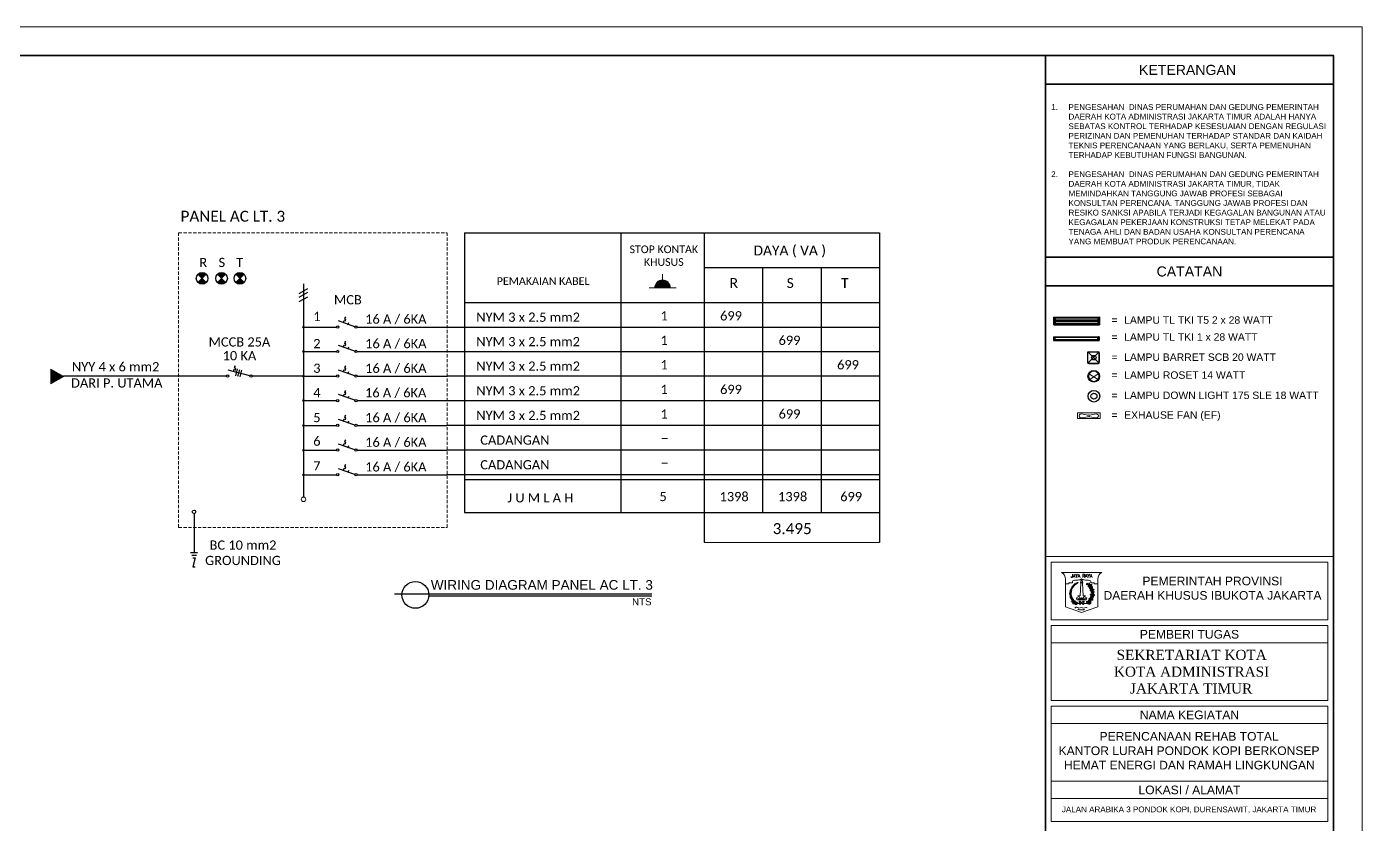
# Model space of a CAD drawing. Header units: millimetres. Extents: x -17012 to 53751, y -5570 to 5430.
# Drawn here: x 44477 to 53751, y -110 to 5430 of the extents above; entities that cross this region are included whole.
import ezdxf
from ezdxf.enums import TextEntityAlignment as Align

# ---------------------------------------------------------------- set-up
doc = ezdxf.new("R2010")
doc.units = ezdxf.units.MM
doc.linetypes.add('DASHED2', pattern=[0.375, 0.25, -0.125])
for name, color, linetype in [('A6', 8, 'Continuous'), ('D1', 1, 'Continuous'), ('D2', 1, 'Continuous'), ('HCH', 8, 'Continuous'), ('HT', 8, 'Continuous'), ('potongan', 210, 'Continuous')]:
    doc.layers.add(name, color=color, linetype=linetype)
for name, color, linetype, lineweight in [('ars', 11, 'Continuous', 5), ('dinding', 5, 'Continuous', 15), ('GRS KOP', 1, 'Continuous', 35), ('HACH', 252, 'Continuous', 0), ('kop', 7, 'Continuous', 20), ('Notasi', 2, 'Continuous', 20)]:
    doc.layers.add(name, color=color, linetype=linetype, lineweight=lineweight)
doc.styles.add('BARU', font='complex.shx')
doc.styles.add('ROMANT', font='romant', dxfattribs={"height": 500})
doc.styles.add('ST DIMENSI', font='calibri.ttf')
doc.styles.get("Standard").update_dxf_attribs({"font": 'arial.ttf'})
doc.styles.add('style2', font='verdana.ttf')

# ---------------------------------------------------------------- blocks, each defined once
blk = doc.blocks.new('tlhh')
at = {"layer": 'HCH', "color": 2}
for p, q in [((910691, 351563), (910695, 351563)), ((910691, 351563), (910691, 351534)), ((910691, 351534), (910695, 351534)), ((910691, 351534), (910691, 351505)), ((910695, 351534), (910691, 351534)), ((910695, 351505), (910691, 351505)), ((910695, 351563), (911036, 351563)), ((910695, 351563), (910695, 351534)), ((910699, 351553), (910695, 351553)), ((910699, 351552), (910695, 351552)), ((910699, 351546), (910695, 351546)), ((910699, 351545), (910695, 351545)), ((910695, 351534), (911036, 351534)), ((910695, 351534), (910695, 351505)), ((910695, 351534), (911036, 351534)), ((910699, 351524), (910695, 351524)), ((910699, 351523), (910695, 351523)), ((910699, 351517), (910695, 351517)), ((910699, 351516), (910695, 351516)), ((910695, 351505), (911036, 351505)), ((910699, 351554), (910699, 351543)), ((910699, 351526), (910699, 351515)), ((911029, 351557), (910702, 351557)), ((910702, 351557), (910702, 351541)), ((911029, 351541), (910702, 351541)), ((911029, 351528), (910702, 351528)), ((910702, 351528), (910702, 351512)), ((911029, 351512), (910702, 351512)), ((911029, 351557), (911029, 351541)), ((911029, 351528), (911029, 351512)), ((911032, 351554), (911032, 351543)), ((911032, 351553), (911036, 351553)), ((911032, 351552), (911036, 351552)), ((911032, 351546), (911036, 351546)), ((911032, 351545), (911036, 351545)), ((911032, 351526), (911032, 351515)), ((911032, 351524), (911036, 351524)), ((911032, 351523), (911036, 351523)), ((911032, 351517), (911036, 351517)), ((911032, 351516), (911036, 351516)), ((911036, 351563), (911036, 351534)), ((911040, 351563), (911036, 351563)), ((911036, 351534), (911036, 351505)), ((911040, 351534), (911036, 351534)), ((911036, 351534), (911040, 351534)), ((911036, 351505), (911040, 351505)), ((911040, 351563), (911040, 351534)), ((911040, 351534), (911040, 351505))]:
    blk.add_line(p, q, dxfattribs=at)
for centre, start, end in [((910702, 351554), 90, 180), ((910702, 351543), 180, 270), ((910702, 351526), 90, 180), ((910702, 351515), 180, 270), ((911029, 351554), 0, 90), ((911029, 351543), 270, 0), ((911029, 351526), 0, 90), ((911029, 351515), 270, 0)]:
    blk.add_arc(centre, 2.36, start, end, dxfattribs=at)
blk = doc.blocks.new('mmj4')
at = {"layer": 'HCH', "color": 3}
for p, q in [((911156, 351563), (911160, 351563)), ((911156, 351563), (911156, 351534)), ((911156, 351534), (911160, 351534)), ((911160, 351534), (911156, 351534)), ((911160, 351563), (911500, 351563)), ((911160, 351563), (911160, 351534)), ((911164, 351553), (911160, 351553)), ((911164, 351552), (911160, 351552)), ((911164, 351546), (911160, 351546)), ((911164, 351545), (911160, 351545)), ((911160, 351534), (911500, 351534)), ((911160, 351534), (911500, 351534)), ((911164, 351554), (911164, 351543)), ((911494, 351557), (911166, 351557)), ((911166, 351557), (911166, 351541)), ((911494, 351541), (911166, 351541)), ((911493, 351557), (911493, 351541)), ((911496, 351554), (911496, 351543)), ((911496, 351553), (911500, 351553)), ((911496, 351552), (911500, 351552)), ((911496, 351546), (911500, 351546)), ((911496, 351545), (911500, 351545)), ((911500, 351563), (911500, 351534)), ((911504, 351563), (911500, 351563)), ((911504, 351534), (911500, 351534)), ((911500, 351534), (911504, 351534)), ((911504, 351563), (911504, 351534))]:
    blk.add_line(p, q, dxfattribs=at)
for centre, start, end in [((911166, 351554), 90, 180), ((911166, 351543), 180, 270), ((911494, 351554), 0, 90), ((911494, 351543), 270, 0)]:
    blk.add_arc(centre, 2.36, start, end, dxfattribs=at)
blk = doc.blocks.new('EDE 1E')
at = {"layer": 'HACH'}
for p, q in [((2603736, 335663), (2602871, 334799)), ((2602893, 335642), (2603714, 334820))]:
    blk.add_line(p, q, dxfattribs=at)
at = {"layer": 'HCH'}
for p, q in [((2602858, 334903), (2602858, 335558)), ((2602871, 335663), (2603736, 335663)), ((2602871, 334799), (2602871, 335663)), ((2602976, 335676), (2603631, 335676)), ((2603736, 334799), (2603736, 335663)), ((2603749, 334903), (2603749, 335558)), ((2602871, 334799), (2603736, 334799)), ((2602976, 334786), (2603631, 334786))]:
    blk.add_line(p, q, dxfattribs=at)
blk.add_circle((2603320, 335223), 169, dxfattribs=at)
for centre, start, end in [((2602976, 335558), 90, 180), ((2603631, 335558), 0, 90), ((2602976, 334903), 180, 270), ((2603631, 334903), 270, 0)]:
    blk.add_arc(centre, 118, start, end, dxfattribs=at)
blk = doc.blocks.new('E1C1')
at = {"layer": 'HACH'}
for p, q in [((2608244, 335411), (2609001, 334945)), ((2609036, 335411), (2608279, 334945))]:
    blk.add_line(p, q, dxfattribs=at)
blk.add_circle((2608640, 335206), 387, dxfattribs=at)
at = {"layer": 'HCH'}
blk.add_circle((2608640, 335206), 445, dxfattribs=at)
blk = doc.blocks.new('thr3')
at = {"layer": 'HCH'}
for radius in [44.5, 23.2]:
    blk.add_circle((912893, 351514), radius, dxfattribs=at)
blk = doc.blocks.new('TBN5R')
at = {"layer": 'dinding', "color": 1, "ltscale": 150}
for p, q in [((913908.9, 349718.4), (913904.4, 349745.8)), ((913908.9, 349713), (913904.4, 349685.6)), ((913915.9, 349718.4), (913920.4, 349745.8)), ((913915.9, 349713), (913920.4, 349685.6))]:
    blk.add_line(p, q, dxfattribs=at)
blk.add_lwpolyline([(913901.2, 349762.3), (913924.8, 349762.3), (913924.8, 349669.1), (913901.2, 349669.1)], close=True, dxfattribs=at)
blk.add_circle((913912.4, 349715.7), 4.41, dxfattribs=at)
for centre, start, end in [((913912.4, 349747.3), 349.1597, 190.8403), ((913912.4, 349684.1), 169.1597, 10.8403)]:
    blk.add_arc(centre, 8.12, start, end, dxfattribs=at)
blk = doc.blocks.new('kop')
at = {"layer": 'ars'}
for p, q in [((74.521, 35.599), (74.496, 35.614)), ((74.534, 35.595), (74.538, 35.581)), ((74.578, 35.526), (74.553, 35.541)), ((74.578, 35.526), (74.581, 35.555)), ((74.6, 35.468), (74.612, 35.457)), ((74.614, 35.467), (74.614, 35.452)), ((74.634, 35.366), (74.615, 35.388)), ((74.631, 35.289), (74.635, 35.273)), ((74.634, 35.366), (74.643, 35.394)), ((74.642, 35.304), (74.637, 35.29)), ((74.472, 34.989), (74.502, 34.992)), ((74.537, 35.048), (74.537, 35.078)), ((74.552, 35.066), (74.578, 35.081)), ((74.621, 35.202), (74.607, 35.228)), ((74.621, 35.202), (74.64, 35.225))]:
    blk.add_line(p, q, dxfattribs=at)
for centre, radius, start, end in [((73.816, 35.253), 0.061, 2.2926, 66.7539), ((73.901, 35.312), 0.061, 182.2926, 246.7539), ((73.829, 35.191), 0.061, 12.6628, 77.1241), ((73.902, 35.264), 0.061, 192.6628, 257.1241), ((73.906, 35.362), 0.061, 172.3995, 236.8608), ((73.812, 35.319), 0.061, 352.3995, 56.8608), ((73.916, 35.414), 0.061, 164.619, 229.0804), ((73.817, 35.384), 0.061, 344.619, 49.0804), ((73.933, 35.316), 0.061, 120.6799, 185.1412), ((74.278, 35.315), 0.405, 114.0856, 237.6325), ((73.842, 35.364), 0.061, 300.6799, 5.1412), ((73.923, 35.456), 0.0488, 158.8649, 223.3262), ((73.936, 35.271), 0.061, 130.573, 195.0343), ((73.852, 35.424), 0.061, 292.8994, 357.3608), ((73.937, 35.365), 0.061, 112.8994, 177.3608), ((73.842, 35.44), 0.0488, 338.8649, 43.3262), ((73.837, 35.302), 0.061, 310.573, 15.0343), ((73.943, 35.23), 0.061, 140.9432, 205.4045), ((73.873, 35.469), 0.0488, 287.1453, 351.6066), ((73.935, 35.415), 0.0488, 107.1453, 171.6066), ((73.841, 35.243), 0.061, 320.9432, 25.4045), ((73.942, 35.493), 0.0488, 150.2996, 214.761), ((73.859, 35.489), 0.0488, 330.2996, 34.761), ((73.948, 35.451), 0.0488, 98.58, 163.0414), ((73.894, 35.513), 0.0488, 278.58, 343.0414), ((73.961, 35.528), 0.0488, 145.7989, 210.2603), ((73.879, 35.531), 0.0488, 325.7989, 30.2603), ((73.916, 35.552), 0.0488, 274.0793, 338.5407), ((73.965, 35.485), 0.0488, 94.0793, 158.5407), ((73.985, 35.56), 0.0488, 139.3679, 203.8292), ((73.904, 35.572), 0.0488, 319.3679, 23.8292), ((73.984, 35.517), 0.0488, 87.6483, 152.1096), ((73.943, 35.589), 0.0488, 267.6483, 332.1096), ((74.012, 35.589), 0.0488, 133.8416, 198.303), ((73.932, 35.609), 0.0488, 313.8416, 18.303), ((74.007, 35.547), 0.0488, 82.122, 146.5834), ((73.973, 35.622), 0.0488, 262.122, 326.5834), ((74.036, 35.612), 0.0439, 126.6239, 191.0853), ((73.967, 35.639), 0.0439, 306.6239, 11.0853), ((74.026, 35.575), 0.0439, 74.9043, 139.3657), ((74.005, 35.646), 0.0439, 254.9043, 319.3657), ((74, 35.656), 0.0352, 303.961, 8.4223), ((74.054, 35.632), 0.0352, 123.961, 188.4223), ((74.045, 35.603), 0.0352, 72.2414, 136.7027), ((74.03, 35.66), 0.0352, 252.2414, 316.7027), ((74.027, 35.676), 0.0352, 297.7406, 2.2019), ((74.078, 35.647), 0.0352, 117.7406, 182.2019), ((74.066, 35.619), 0.0352, 66.021, 130.4823), ((74.057, 35.677), 0.0352, 246.021, 310.4823), ((74.097, 35.661), 0.0281, 113.4007, 177.862), ((74.058, 35.688), 0.0281, 293.4007, 357.862), ((74.086, 35.64), 0.0281, 61.6811, 126.1424), ((74.082, 35.687), 0.0281, 241.6811, 306.1424), ((74.082, 35.701), 0.0281, 293.4007, 357.862), ((74.121, 35.674), 0.0281, 113.4007, 177.862), ((74.11, 35.653), 0.0281, 61.6811, 126.1424), ((74.106, 35.7), 0.0281, 241.6811, 306.1424), ((74.117, 35.713), 0.0281, 260.9368, 325.3982), ((74.136, 35.669), 0.0281, 80.9368, 145.3982), ((74.232, 35.315), 0.405, 302.3675, 44.4851), ((74.485, 35.674), 0.0613, 235.5154, 280.6207), ((74.445, 35.613), 0.0507, 1.4248, 71.624), ((74.541, 35.601), 0.0613, 235.5154, 280.6207), ((74.589, 35.652), 0.0795, 151.1819, 225.9956), ((74.502, 35.54), 0.0507, 1.4248, 71.624), ((74.526, 35.44), 0.0795, 20.9123, 95.7261), ((74.592, 35.547), 0.0795, 200.9123, 275.7261), ((74.464, 35.633), 0.0795, 331.1819, 45.9956), ((74.611, 35.596), 0.0507, 162.5946, 232.7938), ((74.627, 35.286), 0.0613, 205.6201, 250.7254), ((74.623, 35.449), 0.0613, 217.2288, 262.3342), ((74.538, 35.6), 0.0613, 313.598, 358.7033), ((74.663, 35.361), 0.0795, 171.1641, 245.9779), ((74.552, 35.301), 0.0795, 351.1641, 65.9779), ((74.566, 35.403), 0.0507, 343.1383, 53.3375), ((74.562, 35.252), 0.0507, 331.5296, 41.7288), ((74.684, 35.504), 0.0795, 133.1999, 208.0136), ((74.559, 35.525), 0.0795, 313.1999, 28.0136), ((74.682, 35.427), 0.0507, 150.0679, 220.2671), ((74.688, 35.241), 0.0507, 128.2781, 198.4773), ((74.63, 35.285), 0.0613, 279.2815, 324.3868), ((74.721, 35.315), 0.0795, 113.3027, 188.1164), ((74.611, 35.377), 0.0795, 293.3027, 8.1164), ((74.611, 35.447), 0.0613, 301.0712, 346.1766), ((73.907, 35.225), 0.061, 200.2151, 264.6765), ((73.844, 35.143), 0.061, 20.2151, 84.6765), ((73.921, 35.183), 0.061, 206.1601, 270.6214), ((73.867, 35.095), 0.061, 26.1601, 90.6214), ((73.941, 35.145), 0.061, 208.508, 272.9693), ((73.891, 35.055), 0.061, 28.508, 92.9693), ((73.957, 35.19), 0.061, 140.9432, 205.4045), ((73.854, 35.203), 0.061, 320.9432, 25.4045), ((73.921, 35.015), 0.061, 40.0311, 104.4924), ((73.953, 35.113), 0.061, 220.0311, 284.4924), ((73.974, 35.153), 0.061, 146.9028, 211.3642), ((73.871, 35.155), 0.061, 326.9028, 31.3642), ((73.956, 34.978), 0.061, 49.2006, 113.662), ((73.971, 35.08), 0.061, 229.2006, 293.662), ((73.997, 35.115), 0.061, 146.6953, 211.1566), ((73.893, 35.117), 0.061, 326.6953, 31.1566), ((74.021, 35.084), 0.061, 144.8635, 209.3249), ((73.918, 35.089), 0.061, 324.8635, 29.3249), ((73.99, 34.949), 0.061, 44.4223, 108.8836), ((74.014, 35.049), 0.061, 224.4223, 288.8836), ((74.049, 35.054), 0.061, 144.4903, 208.9516), ((73.946, 35.059), 0.061, 324.4903, 28.9516), ((74.08, 35.031), 0.061, 156.1803, 220.6416), ((73.978, 35.016), 0.061, 336.1803, 40.6416), ((74.567, 35.052), 0.0795, 137.1076, 211.9214), ((74.441, 35.064), 0.0795, 317.1076, 31.9214), ((74.547, 34.969), 0.0507, 83.4432, 153.6424), ((74.537, 35.042), 0.0613, 234.4466, 279.5519), ((74.569, 34.993), 0.0612, 69.8962, 144.7099), ((74.541, 35.085), 0.0612, 249.8962, 324.7099), ((74.582, 35.119), 0.0613, 176.9872, 222.0926), ((74.509, 35.12), 0.0507, 302.8967, 13.0959), ((74.644, 35.186), 0.0795, 153.0891, 227.9029), ((74.52, 35.163), 0.0795, 333.0891, 47.9029), ((74.629, 35.078), 0.0507, 106.5818, 176.781), ((74.591, 35.141), 0.0613, 257.5851, 302.6905), ((74.602, 35.228), 0.0795, 271.02, 345.8338), ((74.68, 35.129), 0.0795, 91.02, 165.8338)]:
    blk.add_arc(centre, radius, start, end, dxfattribs=at)
at = {"layer": 'ars', "color": 11}
for centre, radius, start, end in [((74.491, 34.995), 0.0613, 158.8696, 203.9749), ((74.422, 35.02), 0.0507, 284.779, 354.9783), ((74.44, 34.986), 0.016, 270, 302.3675)]:
    blk.add_arc(centre, radius, start, end, dxfattribs=at)
at = {"layer": 'ars'}
for points, start_tangent, end_tangent in [([(74.461, 35.651), (74.466, 35.634), (74.45, 35.624), (74.429, 35.623), (74.426, 35.64), (74.439, 35.661), (74.444, 35.672), (74.461, 35.663), (74.461, 35.651)], (0.714442, -0.699695), (0.714442, -0.699695)), ([(74.518, 35.578), (74.523, 35.561), (74.507, 35.551), (74.486, 35.55), (74.483, 35.567), (74.496, 35.588), (74.501, 35.599), (74.518, 35.589), (74.518, 35.578)], (0.714442, -0.699695), (0.714442, -0.699695)), ([(74.594, 35.435), (74.593, 35.416), (74.574, 35.412), (74.555, 35.418), (74.556, 35.435), (74.576, 35.451), (74.584, 35.459), (74.597, 35.445), (74.594, 35.435)], (0.458819, -0.88853), (0.458819, -0.88853)), ([(74.596, 35.277), (74.591, 35.26), (74.572, 35.259), (74.554, 35.269), (74.559, 35.285), (74.581, 35.297), (74.591, 35.303), (74.601, 35.287), (74.596, 35.277)], (0.270637, -0.962681), (0.270637, -0.962681)), ([(74.571, 35.605), (74.582, 35.591), (74.6, 35.598), (74.612, 35.615), (74.601, 35.627), (74.576, 35.629), (74.564, 35.631), (74.562, 35.612), (74.571, 35.605)], (0.149901, -0.988701), (0.149901, -0.988701)), ([(74.644, 35.445), (74.652, 35.429), (74.671, 35.432), (74.687, 35.445), (74.678, 35.46), (74.654, 35.467), (74.643, 35.472), (74.637, 35.453), (74.644, 35.445)], (-0.068112, -0.997678), (-0.068112, -0.997678)), ([(74.66, 35.272), (74.661, 35.253), (74.68, 35.25), (74.699, 35.256), (74.697, 35.273), (74.677, 35.288), (74.669, 35.297), (74.656, 35.282), (74.66, 35.272)], (-0.433585, -0.901113), (-0.433585, -0.901113)), ([(74.463, 35.013), (74.447, 35.004), (74.433, 35.018), (74.428, 35.037), (74.443, 35.045), (74.467, 35.037), (74.479, 35.034), (74.474, 35.016), (74.463, 35.013)], (-0.515761, -0.856733), (-0.515761, -0.856733)), ([(74.551, 35.127), (74.539, 35.113), (74.521, 35.122), (74.51, 35.139), (74.522, 35.151), (74.547, 35.151), (74.559, 35.152), (74.56, 35.133), (74.551, 35.127)], (-0.223771, -0.974642), (-0.223771, -0.974642)), ([(74.549, 35.011), (74.537, 34.997), (74.548, 34.981), (74.566, 34.972), (74.576, 34.985), (74.573, 35.01), (74.573, 35.022), (74.554, 35.021), (74.549, 35.011)], (-0.942817, -0.33331), (-0.942817, -0.33331)), ([(74.614, 35.117), (74.608, 35.1), (74.624, 35.089), (74.645, 35.088), (74.649, 35.104), (74.636, 35.126), (74.631, 35.137), (74.614, 35.128), (74.614, 35.117)], (-0.735998, -0.676983), (-0.735998, -0.676983))]:
    blk.add_spline(points, degree=3, dxfattribs=dict(at, start_tangent=start_tangent, end_tangent=end_tangent))
for points in [[(74.445, 34.97), (74.47, 34.975), (74.522, 34.973), (74.56, 34.955)], [(74.445, 34.97), (74.468, 34.959), (74.518, 34.947), (74.56, 34.955)]]:
    blk.add_spline(points, degree=3, dxfattribs=at)
at = {"layer": 'GRS KOP'}
for p, q in [((73, 1), (73, 54)), ((83, 1), (83, 54)), ((73, 53), (83, 53)), ((73, 47), (83, 47)), ((73, 46), (83, 46))]:
    blk.add_line(p, q, dxfattribs=at)
blk.add_lwpolyline([(1, 54), (83, 54), (83, 1), (1, 1)], close=True, dxfattribs=at)
at = {"layer": 'kop', "color": 7}
for p, q in [((84, 55), (0, 55)), ((84, 55), (84, 0)), ((84, 55), (84, 0)), ((74.205, 35.69), (74.305, 35.69)), ((74.225, 35.67), (74.205, 35.23)), ((74.235, 35.698), (74.275, 35.698)), ((74.285, 35.67), (74.305, 35.23)), ((74.075, 35.17), (74.124, 35.17)), ((74.075, 35.17), (74.095, 35.09)), ((74.095, 35.09), (74.415, 35.09)), ((74.124, 35.23), (74.124, 35.228)), ((74.124, 35.23), (74.205, 35.23)), ((74.124, 35.228), (74.129, 35.228)), ((74.124, 35.17), (74.134, 35.13)), ((74.134, 35.13), (74.376, 35.13)), ((74.195, 35.15), (74.235, 35.15)), ((74.275, 35.15), (74.315, 35.15)), ((74.305, 35.23), (74.386, 35.23)), ((74.376, 35.13), (74.386, 35.17)), ((74.381, 35.228), (74.386, 35.228)), ((74.386, 35.23), (74.386, 35.228)), ((74.386, 35.17), (74.435, 35.17)), ((74.415, 35.09), (74.435, 35.17))]:
    blk.add_line(p, q, dxfattribs=at)
at = {"layer": 'kop'}
for p, q in [((83, 36.6), (73, 36.6)), ((73.2, 34.4), (73.2, 36.4)), ((82.8, 36.4), (73.2, 36.4)), ((82.8, 34.4), (82.8, 36.4)), ((82.8, 34.4), (73.2, 34.4)), ((73.2, 31.6), (73.2, 34.2)), ((82.8, 34.2), (73.2, 34.2)), ((82.8, 31.6), (82.8, 34.2)), ((82.8, 33.6), (73.2, 33.6)), ((82.8, 31.6), (73.2, 31.6)), ((73.2, 27.4), (73.2, 31.4)), ((82.8, 31.4), (73.2, 31.4)), ((82.8, 27.4), (82.8, 31.4)), ((82.8, 30.8), (73.2, 30.8)), ((82.8, 28.8), (73.2, 28.8)), ((82.8, 28.2), (73.2, 28.2)), ((82.8, 27.4), (73.2, 27.4))]:
    blk.add_line(p, q, dxfattribs=at)
at = {"layer": 'kop', "color": 5}
for p, q in [((74.955, 36.05), (73.555, 36.05)), ((73.695, 35.81), (73.695, 34.85)), ((73.935, 35.73), (73.935, 35.69)), ((74.575, 35.73), (74.575, 35.69)), ((74.815, 35.81), (74.815, 34.85)), ((73.695, 35.65), (73.815, 35.65)), ((73.815, 35.69), (73.815, 35.65)), ((73.815, 35.69), (73.935, 35.69)), ((74.695, 35.69), (74.575, 35.69)), ((74.695, 35.69), (74.695, 35.65)), ((74.815, 35.65), (74.695, 35.65)), ((73.695, 34.85), (74.255, 34.65)), ((74.225, 34.95), (74.171, 35.022)), ((74.255, 34.986), (74.203, 35.046)), ((74.225, 34.95), (74.21, 34.93)), ((74.255, 34.986), (74.307, 35.046)), ((74.255, 34.65), (74.815, 34.85)), ((74.285, 34.95), (74.339, 35.022)), ((74.285, 34.95), (74.3, 34.93))]:
    blk.add_line(p, q, dxfattribs=at)
at = {"layer": 'kop', "color": 7}
for points in [[(74.235, 35.698), (74.233, 35.701), (74.231, 35.704), (74.229, 35.707), (74.228, 35.71), (74.227, 35.713), (74.227, 35.715), (74.226, 35.718), (74.226, 35.72), (74.226, 35.723), (74.226, 35.725), (74.226, 35.728), (74.226, 35.731), (74.226, 35.733), (74.227, 35.736), (74.228, 35.738), (74.229, 35.741), (74.23, 35.743), (74.232, 35.746), (74.234, 35.749), (74.236, 35.753), (74.24, 35.758), (74.244, 35.763), (74.249, 35.77), (74.255, 35.778)], [(74.275, 35.698), (74.277, 35.701), (74.279, 35.704), (74.281, 35.707), (74.282, 35.71), (74.283, 35.713), (74.283, 35.715), (74.284, 35.718), (74.284, 35.72), (74.284, 35.723), (74.284, 35.725), (74.284, 35.728), (74.284, 35.731), (74.284, 35.733), (74.283, 35.736), (74.282, 35.738), (74.281, 35.741), (74.28, 35.743), (74.278, 35.746), (74.276, 35.749), (74.274, 35.753), (74.27, 35.758), (74.266, 35.763), (74.261, 35.77), (74.255, 35.778)]]:
    blk.add_lwpolyline(points, dxfattribs=at)
at = {"layer": 'kop', "color": 1}
blk.add_lwpolyline([(74.07, 34.97), (74.44, 34.97)], close=True, dxfattribs=at)
at = {"layer": 'kop', "color": 5}
for points in [[(74.21, 34.97), (74.18, 34.93)], [(74.3, 34.97), (74.33, 34.93)]]:
    blk.add_lwpolyline(points, dxfattribs=at)
for centre, radius, start, end in [((73.419, 35.81), 0.276, 0, 60.5129), ((73.975, 35.73), 0.04, 90, 180), ((74.535, 35.73), 0.04, 0, 90), ((75.091, 35.81), 0.276, 119.4871, 180), ((74.187, 35.034), 0.02, 36.8699, 216.8699), ((74.323, 35.034), 0.02, 323.1301, 143.1301)]:
    blk.add_arc(centre, radius, start, end, dxfattribs=at)
at = {"layer": 'kop', "color": 7}
for centre, radius, start, end in [((74.198, 35.663), 0.0283, 15, 75), ((74.312, 35.663), 0.0283, 105, 165), ((74.079, 35.119), 0.12, 15, 65.3894), ((74.255, 35.15), 0.02, 0, 180), ((74.431, 35.119), 0.12, 114.6106, 165)]:
    blk.add_arc(centre, radius, start, end, dxfattribs=at)
at = {"layer": 'kop', "color": 1}
blk.add_arc((74.07, 34.986), 0.016, 237.6325, 270, dxfattribs=at)
at = {"layer": 'kop', "color": 5}
for points in [[(74.255, 35.83), (74.232, 35.807), (74.2, 35.793), (74.12, 35.782), (74.046, 35.777), (73.975, 35.77)], [(74.255, 35.83), (74.278, 35.807), (74.31, 35.793), (74.39, 35.782), (74.464, 35.777), (74.535, 35.77)], [(74.023, 34.99), (74.006, 34.984), (73.974, 34.992), (73.925, 35.01), (73.891, 35.041)], [(74.038, 34.971), (74.016, 34.967), (73.997, 34.959), (73.964, 34.956), (73.932, 34.964)], [(74.082, 34.965), (74.066, 34.956), (74.034, 34.952), (74.006, 34.952), (73.992, 34.948)], [(74.015, 34.807), (74.089, 34.844), (74.162, 34.807), (74.249, 34.833), (74.326, 34.809), (74.4, 34.83), (74.45, 34.817)], [(74.125, 34.97), (74.104, 34.959), (74.093, 34.947), (74.051, 34.932), (74.033, 34.937)], [(74.113, 34.984), (74.085, 34.986), (74.071, 34.993), (74.051, 34.993)], [(74.125, 34.97), (74.112, 34.996), (74.085, 35.02), (74.081, 35.031)], [(74.12, 34.747), (74.16, 34.759), (74.204, 34.744), (74.255, 34.753), (74.3, 34.744), (74.332, 34.758), (74.357, 34.749)]]:
    blk.add_spline(points, degree=3, dxfattribs=at)
at = {"layer": 'kop'}
for s, height, p in [('KETERANGAN ', 0.35, (78, 53.5)), ('CATATAN', 0.35, (78, 46.5)), ('PEMERINTAH PROVINSI', 0.29998, (78.8, 35.75)), ('DAERAH KHUSUS IBUKOTA JAKARTA', 0.29998, (78.8, 35.25)), ('PEMBERI TUGAS', 0.3, (78, 33.9)), ('NAMA KEGIATAN', 0.3, (78, 31.1)), ('LOKASI / ALAMAT', 0.3, (78, 28.5)), ('JALAN ARABIKA 3 PONDOK KOPI, DURENSAWIT, JAKARTA TIMUR', 0.2, (77.986, 27.8))]:
    blk.add_text(s, height=height, dxfattribs=at).set_placement(p, align=Align.MIDDLE)
at = {"layer": 'kop', "color": 5, "style": 'BARU', "width": 0.9}
blk.add_text('JAYA RAYA', height=0.12, dxfattribs=at).set_placement((74.255, 35.93), align=Align.MIDDLE)
at = {"layer": 'kop', "insert": (73.2, 49.875), "char_height": 0.2, "width": 9.6, "attachment_point": 4}
blk.add_mtext('\\pi-0.6,l0.6,t0.6;1.^IPENGESAHAN  DINAS PERUMAHAN DAN GEDUNG PEMERINTAH DAERAH KOTA ADMINISTRASI JAKARTA TIMUR ADALAH HANYA SEBATAS KONTROL TERHADAP KESESUAIAN DENGAN REGULASI PERIZINAN DAN PEMENUHAN TERHADAP STANDAR DAN KAIDAH TEKNIS PERENCANAAN YANG BERLAKU, SERTA PEMENUHAN TERHADAP KEBUTUHAN FUNGSI BANGUNAN.\\P\\P2.^IPENGESAHAN  DINAS PERUMAHAN DAN GEDUNG PEMERINTAH DAERAH KOTA ADMINISTRASI JAKARTA TIMUR, TIDAK MEMINDAHKAN TANGGUNG JAWAB PROFESI SEBAGAI KONSULTAN PERENCANA. TANGGUNG JAWAB PROFESI DAN RESIKO SANKSI APABILA TERJADI KEGAGALAN BANGUNAN ATAU KEGAGALAN PEKERJAAN KONSTRUKSI TETAP MELEKAT PADA TENAGA AHLI DAN BADAN USAHA KONSULTAN PERENCANA YANG MEMBUAT PRODUK PERENCANAAN.', dxfattribs=at)
at = {"layer": 'kop', "insert": (74.033, 33.359), "char_height": 0.35, "attachment_point": 1, "style": 'BARU'}
blk.add_mtext_dynamic_manual_height_columns('\\pi1.4375;{\\fRomantic|b0|i0|c2|p2;SEKRETARIAT KOTA\\P\\pi1.3461;KOTA ADMINISTRASI\\P\\pi1.9027;JAKARTA TIMUR}', width=7.94943, gutter_width=1.5, heights=[0], dxfattribs=at)
at = {"layer": 'kop', "insert": (73.364, 30.505), "char_height": 0.3, "attachment_point": 1}
blk.add_mtext_dynamic_manual_height_columns('\\pi1.5136;PERENCANAAN REHAB TOTAL \\P\\pi0.093811;KANTOR LURAH PONDOK KOPI BERKONSEP \\P\\pi0.27839;HEMAT ENERGI DAN RAMAH LINGKUNGAN', width=9.19785, gutter_width=1.5, heights=[0], dxfattribs=at)
at = {"layer": 'kop', "style": 'BARU', "flags": 4}
for p, height in [((73.8, 5.4), 0.35), ((80.303, 5.382), 0.25), ((73.8, 4.9), 0.35), ((80.303, 4.882), 0.25), ((73.8, 4.4), 0.35), ((80.303, 4.382), 0.25)]:
    blk.add_attdef('-', p, '', height=height, dxfattribs=at)
at = {"layer": 'kop', "flags": 4}
for tag, p in [('AR-00', (78.057, 2.648)), ('00', (81.238, 2.647))]:
    blk.add_attdef(tag, text='', height=0.35, dxfattribs=at).set_placement(p, align=Align.MIDDLE)

msp = doc.modelspace()

# ---------------------------------------------------------------- hatches: boundary and pattern name
at = {"layer": 'dinding'}
for color, points in [(256, [(48837.8, 3616.7), (48945.9, 3616.7, 1)]), (1, [(46405.3, 3343.8, 1), (46392.3, 3343.8, 1)]), (1, [(46405.3, 3173.8, 1), (46392.3, 3173.8, 1)]), (1, [(44645, 3051.6), (44645, 2949.3), (44733.6, 3000.5)]), (1, [(46405.3, 3002.5, 1), (46392.3, 3002.5, 1)]), (1, [(46405.3, 2832.5, 1), (46392.3, 2832.5, 1)]), (1, [(46405.3, 2660, 1), (46392.3, 2660, 1)]), (1, [(46405.3, 2488.7, 1), (46392.3, 2488.7, 1)]), (1, [(46405.3, 2317.4, 1), (46392.3, 2317.4, 1)])]:
    msp.add_hatch(color=color, dxfattribs=at).paths.add_polyline_path(points)
at = {"layer": 'kop'}
h = msp.add_hatch(color=256, dxfattribs=at)
h.paths.add_polyline_path([(45723.8, 3710.3, 0.414214), (45666.3, 3710.3), (45695.1, 3681.6)])
h.paths.add_polyline_path([(45695.1, 3681.6), (45666.3, 3652.9, 0.414214), (45723.8, 3652.9)])
h = msp.add_hatch(color=256, dxfattribs=at)
h.paths.add_polyline_path([(45858.4, 3710.3, 0.414214), (45801, 3710.3), (45829.7, 3681.6)])
h.paths.add_polyline_path([(45829.7, 3681.6), (45801, 3652.9, 0.414214), (45858.4, 3652.9)])
h = msp.add_hatch(color=256, dxfattribs=at)
h.paths.add_polyline_path([(45986.2, 3710.3, 0.414214), (45928.8, 3710.3), (45957.5, 3681.6)])
h.paths.add_polyline_path([(45957.5, 3681.6), (45928.8, 3652.9, 0.414214), (45986.2, 3652.9)])

# ---------------------------------------------------------------- linework, layer by layer
at = {"layer": 'A6'}
for p, q in [((47515.8, 3998.7), (47515.8, 2054.6)), ((47515.8, 3998.7), (49872.6, 3998.7)), ((48602.6, 3998.7), (48602.6, 2054.6)), ((49180.5, 3998.7), (49180.5, 1846.5)), ((49872.6, 3998.7), (50399.4, 3998.7)), ((50399.4, 3998.7), (50399.4, 1846.5)), ((45666.3, 3710.3), (45723.8, 3652.9)), ((45666.3, 3652.9), (45723.8, 3710.3)), ((45801, 3710.3), (45858.4, 3652.9)), ((45801, 3652.9), (45858.4, 3710.3)), ((45928.8, 3710.3), (45986.2, 3652.9)), ((45928.8, 3652.9), (45986.2, 3710.3)), ((49180.5, 3757.5), (50399.1, 3757.5)), ((49586.7, 3757.5), (49586.7, 2054.6)), ((49992.9, 3757.5), (49992.9, 2054.6)), ((46398.8, 3644.2), (46398.8, 2163)), ((46369.7, 3577.3), (46429.9, 3611.2)), ((46369.7, 3551.6), (46429.9, 3585.6)), ((46369.7, 3520.6), (46429.9, 3554.6)), ((47515.8, 3513.7), (50399.4, 3513.7)), ((46398.8, 3343.8), (46629, 3343.8)), ((46756.2, 3345.9), (46642.7, 3385.8)), ((46677.7, 3376.4), (46681.1, 3389)), ((46681.1, 3389), (46691, 3386.3)), ((46690.2, 3414.6), (46685.2, 3407.6)), ((46685.2, 3407.6), (46688.1, 3406.8)), ((46686, 3398.9), (46688.1, 3406.8)), ((46693.8, 3396.8), (46686, 3398.9)), ((46688.1, 3406.8), (46690.2, 3414.6)), ((46691, 3386.3), (46693.8, 3396.8)), ((46708.4, 3359.8), (46712.6, 3375.5)), ((46772.1, 3343.8), (47394.6, 3343.8)), ((47394.6, 3343.8), (50399.4, 3343.8)), ((46398.8, 3173.8), (46629, 3173.8)), ((46756.2, 3175.9), (46642.7, 3215.8)), ((46677.7, 3206.4), (46681.1, 3219)), ((46681.1, 3219), (46691, 3216.3)), ((46690.2, 3244.6), (46685.2, 3237.6)), ((46685.2, 3237.6), (46688.1, 3236.8)), ((46686, 3228.9), (46688.1, 3236.8)), ((46693.8, 3226.8), (46686, 3228.9)), ((46688.1, 3236.8), (46690.2, 3244.6)), ((46691, 3216.3), (46693.8, 3226.8)), ((46708.4, 3189.8), (46712.6, 3205.5)), ((46772.1, 3173.8), (47394.6, 3173.8)), ((47394.6, 3173.8), (50399.4, 3173.8)), ((45924.2, 3073.4), (45919.3, 3066.3)), ((45919.3, 3066.3), (45922.1, 3065.5)), ((45920, 3057.7), (45922.1, 3065.5)), ((45922.1, 3065.5), (45924.2, 3073.4)), ((46690.2, 3073.4), (46685.2, 3066.3)), ((46685.2, 3066.3), (46688.1, 3065.5)), ((46686, 3057.7), (46688.1, 3065.5)), ((46688.1, 3065.5), (46690.2, 3073.4)), ((45863.1, 3002.5), (44732.6, 3002.5)), ((46025.8, 3004.6), (45876.7, 3044.6)), ((45911.7, 3035.2), (45915.1, 3047.7)), ((45915.1, 3047.7), (45925.1, 3045.1)), ((45927.9, 3055.6), (45920, 3057.7)), ((45925.1, 3045.1), (45927.9, 3055.6)), ((45928.4, 3005.5), (45941, 3052.6)), ((45943.2, 3001.5), (45955.8, 3048.6)), ((45958, 2997.5), (45970.7, 3044.6)), ((46398.8, 3002.5), (46041.8, 3002.5)), ((46398.8, 3002.5), (46629, 3002.5)), ((46756.2, 3004.6), (46642.7, 3044.6)), ((46677.7, 3035.2), (46681.1, 3047.7)), ((46681.1, 3047.7), (46691, 3045.1)), ((46693.8, 3055.6), (46686, 3057.7)), ((46691, 3045.1), (46693.8, 3055.6)), ((46708.4, 3018.5), (46712.6, 3034.2)), ((46772.1, 3002.5), (47394.6, 3002.5)), ((47394.6, 3003.8), (50399.4, 3003.8)), ((46677.7, 2865.2), (46681.1, 2877.8)), ((46681.1, 2877.8), (46691, 2875.1)), ((46690.2, 2903.4), (46685.2, 2896.3)), ((46685.2, 2896.3), (46688.1, 2895.6)), ((46686, 2887.7), (46688.1, 2895.6)), ((46693.8, 2885.6), (46686, 2887.7)), ((46688.1, 2895.6), (46690.2, 2903.4)), ((46691, 2875.1), (46693.8, 2885.6)), ((46398.8, 2832.5), (46629, 2832.5)), ((46756.2, 2834.6), (46642.7, 2874.6)), ((46708.4, 2848.5), (46712.6, 2864.2)), ((46772.1, 2832.5), (47394.6, 2832.5)), ((47394.6, 2832.5), (50399.4, 2832.5)), ((46756.2, 2662.1), (46642.7, 2702)), ((46677.7, 2692.6), (46681.1, 2705.2)), ((46681.1, 2705.2), (46691, 2702.5)), ((46690.2, 2730.8), (46685.2, 2723.8)), ((46685.2, 2723.8), (46688.1, 2723)), ((46686, 2715.1), (46688.1, 2723)), ((46693.8, 2713), (46686, 2715.1)), ((46688.1, 2723), (46690.2, 2730.8)), ((46691, 2702.5), (46693.8, 2713)), ((46708.4, 2676), (46712.6, 2691.7)), ((46398.8, 2660), (46629, 2660)), ((46772.1, 2660), (47394.6, 2660)), ((47394.6, 2661.2), (50399.4, 2661.2)), ((46756.2, 2490.8), (46642.7, 2530.8)), ((46677.7, 2521.4), (46681.1, 2534)), ((46681.1, 2534), (46691, 2531.3)), ((46690.2, 2559.6), (46685.2, 2552.5)), ((46685.2, 2552.5), (46688.1, 2551.7)), ((46686, 2543.9), (46688.1, 2551.7)), ((46693.8, 2541.8), (46686, 2543.9)), ((46688.1, 2551.7), (46690.2, 2559.6)), ((46691, 2531.3), (46693.8, 2541.8)), ((46708.4, 2504.7), (46712.6, 2520.4)), ((46398.8, 2488.7), (46629, 2488.7)), ((46772.1, 2488.7), (47394.6, 2488.7)), ((47394.6, 2490), (50399.4, 2490)), ((46756.2, 2319.5), (46642.7, 2359.5)), ((46677.7, 2350.1), (46681.1, 2362.7)), ((46681.1, 2362.7), (46691, 2360)), ((46690.2, 2388.3), (46685.2, 2381.2)), ((46685.2, 2381.2), (46688.1, 2380.5)), ((46686, 2372.6), (46688.1, 2380.5)), ((46693.8, 2370.5), (46686, 2372.6)), ((46688.1, 2380.5), (46690.2, 2388.3)), ((46691, 2360), (46693.8, 2370.5)), ((46708.4, 2333.5), (46712.6, 2349.2)), ((47394.6, 2318.7), (50399.4, 2318.7)), ((46398.8, 2317.4), (46629, 2317.4)), ((46772.1, 2317.4), (47394.6, 2317.4)), ((47515.8, 2285.3), (50399.4, 2285.3)), ((47515.8, 2054.6), (50399.4, 2054.6))]:
    msp.add_line(p, q, dxfattribs=at)
for centre, radius in [((45695.1, 3681.6), 40.6), ((45829.7, 3681.6), 40.6), ((45957.5, 3681.6), 40.6), ((46637.2, 3343.8), 8.12), ((46764, 3343.8), 8.12), ((46637.2, 3173.8), 8.12), ((46764, 3173.8), 8.12), ((45871.2, 3002.5), 8.12), ((46033.7, 3002.5), 8.12), ((46637.2, 3002.5), 8.12), ((46764, 3002.5), 8.12), ((46637.2, 2832.5), 8.12), ((46764, 2832.5), 8.12), ((46637.2, 2660), 8.12), ((46764, 2660), 8.12), ((46637.2, 2488.7), 8.12), ((46764, 2488.7), 8.12), ((46637.2, 2317.4), 8.12), ((46764, 2317.4), 8.12)]:
    msp.add_circle(centre, radius, dxfattribs=at)
for points in [[(46685.2, 3407.6), (46690.2, 3414.6), (46688.1, 3406.8)], [(46685.2, 3237.6), (46690.2, 3244.6), (46688.1, 3236.8)], [(45919.3, 3066.3), (45924.2, 3073.4), (45922.1, 3065.5)], [(46685.2, 3066.3), (46690.2, 3073.4), (46688.1, 3065.5)], [(46685.2, 2896.3), (46690.2, 2903.4), (46688.1, 2895.6)], [(46685.2, 2723.8), (46690.2, 2730.8), (46688.1, 2723)], [(46685.2, 2552.5), (46690.2, 2559.6), (46688.1, 2551.7)], [(46685.2, 2381.2), (46690.2, 2388.3), (46688.1, 2380.5)]]:
    msp.add_solid(points, dxfattribs=at)
at = {"layer": 'D1', "color": 7, "const_width": 7.54}
msp.add_lwpolyline([(47269.1, 1475.2), (48817.7, 1475.2)], dxfattribs=at)
at = {"layer": 'D1', "color": 7}
msp.add_circle((47175.9, 1483.4), 93.5, dxfattribs=at)
at = {"layer": 'D2'}
for p, q in [((45639.1, 2047.8), (45639.1, 1777.9)), ((45614.7, 1777.9), (45663.5, 1777.9)), ((45622.9, 1758.4), (45655.4, 1758.4)), ((45630, 1739.7), (45647.2, 1739.7)), ((45647.2, 1739.7), (45630, 1678.7)), ((45630, 1678.7), (45647.2, 1678.7))]:
    msp.add_line(p, q, dxfattribs=at)
msp.add_circle((45639.1, 2060), 12.2, dxfattribs=at)
at = {"layer": 'dinding'}
for p, q in [((48891.8, 3670.7), (48891.8, 3709.8)), ((48797.9, 3616.7), (48837.8, 3616.7)), ((48837.8, 3616.7), (48945.9, 3616.7)), ((48985.8, 3616.7), (48945.9, 3616.7)), ((49180.5, 1846.5), (50399.4, 1846.5))]:
    msp.add_line(p, q, dxfattribs=at)
at = {"layer": 'dinding', "const_width": 6}
msp.add_lwpolyline([(46398.8, 3644.2), (46398.8, 2163)], dxfattribs=at)
at = {"layer": 'dinding'}
msp.add_lwpolyline([(44733.6, 3000.5), (44645, 3051.6), (44645, 2949.3)], close=True, dxfattribs=at)
for centre, radius in [((46398.8, 3343.8), 6.52), ((46398.8, 3173.8), 6.52), ((46398.8, 3002.5), 6.52), ((46398.8, 2832.5), 6.52), ((46398.8, 2660), 6.52), ((46398.8, 2488.7), 6.52), ((46398.8, 2317.4), 6.52), ((46398.8, 2147.3), 15.8)]:
    msp.add_circle(centre, radius, dxfattribs=at)
msp.add_arc((48891.8, 3616.7), 54, 0, 180, dxfattribs=at)
at = {"layer": 'HACH', "color": 6, "linetype": 'DASHED2', "ltscale": 90}
for p, q in [((45531.9, 3998.7), (47394.6, 3998.7)), ((45531.9, 3998.7), (45531.9, 1950.7)), ((47395.5, 3998.7), (47395.5, 1950.6)), ((45531.9, 1950.6), (47395.5, 1950.6))]:
    msp.add_line(p, q, dxfattribs=at)
at = {"layer": 'HT'}
msp.add_line((47030.6, 1491.6), (48817.7, 1491.6), dxfattribs=at)
at = {"layer": 'kop', "color": 7}
msp.add_line((53750.6, 5429.8), (36950.6, 5429.8), dxfattribs=at)

# ---------------------------------------------------------------- block references
at = {"layer": 'dinding', "xscale": 1.689999999984593, "yscale": 1.689999999984593, "zscale": 1.69, "rotation": 90}
msp.add_blockref('TBN5R', (642871, -1541785.2), dxfattribs=at)
at = {"layer": 'HACH', "xscale": 0.09099999993486563, "yscale": 0.09099999993350139, "zscale": 0.091}
for name, p in [('EDE 1E', (-185015.6, -27374.6)), ('E1C1', (-185499.9, -27502.1))]:
    msp.add_blockref(name, p, dxfattribs=at)
at = {"layer": 'kop', "xscale": 200, "yscale": 200, "zscale": 200}
msp.add_blockref('kop', (36950.6, -5570.2), dxfattribs=at)
at = {"layer": 'potongan', "xscale": 0.910000000090804, "yscale": 0.9100000000148611, "zscale": 0.9099999999999999}
for name, p in [('tlhh', (-777121.5, -316510.6)), ('mmj4', (-777545.8, -316646.8)), ('thr3', (-778845.7, -317014.3))]:
    msp.add_blockref(name, p, dxfattribs=at)

# ---------------------------------------------------------------- texts
at = {"color": 0, "style": 'style2'}
for s, insert, char_height, width, attachment_point in [('{\\fArial|b0|i0|c0|p34;WIRING DIAGRAM PANEL AC LT. 3}', (47283, 1586.2), 67.12, 2512.696, 1), ('{\\fArial|b0|i0|c0|p34;NTS}', (48815.5, 1459.5), 48.465, 537.519, 3)]:
    msp.add_mtext(s, dxfattribs=dict(at, insert=insert, char_height=char_height, width=width, attachment_point=attachment_point))
at = {"layer": 'HCH', "color": 3}
for s, height, p in [('=', 51.6, (52008.9, 3366.5)), ('LAMPU TL TKI T5 2 x 28 WATT', 51.649, (52097.1, 3366.5)), ('=', 51.6, (52008.9, 3248.8)), ('LAMPU TL TKI 1 x 28 WATT', 51.649, (52097.1, 3248.8)), ('LAMPU BARRET SCB 20 WATT', 51.649, (52097.1, 3108.8)), ('=', 51.6, (52008.9, 3108.8)), ('=', 51.6, (52008.9, 2984.3)), ('LAMPU ROSET 14 WATT', 51.649, (52097.1, 2984.3)), ('=', 51.6, (52008.9, 2843.6)), ('LAMPU DOWN LIGHT 175 SLE 18 WATT', 51.649, (52097.1, 2843.6)), ('=', 51.6, (52008.9, 2706.9)), ('EXHAUSE FAN (EF)', 51.649, (52097.1, 2706.9))]:
    msp.add_text(s, height=height, dxfattribs=at).set_placement(p)
at = {"layer": 'Notasi', "color": 1, "width": 1934.325, "attachment_point": 2, "style": 'ST DIMENSI'}
for s, insert, char_height in [('PANEL AC LT. 3', (45908.3, 4151.4), 76.308), ('3.495', (49792.1, 1981.7), 76.31)]:
    msp.add_mtext(s, dxfattribs=dict(at, insert=insert, char_height=char_height))
at = {"layer": 'Notasi'}
for s, insert, char_height, width, attachment_point, style in [('STOP KONTAK KHUSUS', (48900.6, 3910.1), 52.992, 648.403, 2, 'ST DIMENSI'), ('DAYA ( VA ) ', (49775.4, 3909.9), 68.89, 571.516, 2, 'ST DIMENSI'), ('R', (45702.8, 3824.3), 64.1, 1015.422, 2, 'ST DIMENSI'), ('S', (45831.7, 3824.3), 64.1, 1015.422, 2, 'ST DIMENSI'), ('T', (45956.4, 3824.3), 64.1, 1015.422, 2, 'ST DIMENSI'), ('PEMAKAIAN KABEL', (48062.7, 3689.7), 52.992, 648.403, 2, 'ST DIMENSI'), ('R', (49386.9, 3684.1), 68.9, 285.004, 2, 'ST DIMENSI'), ('S', (49778.5, 3683.8), 68.9, 285.004, 2, 'ST DIMENSI'), ('T', (50157.7, 3683.8), 68.9, 285.004, 2, 'ST DIMENSI'), ('MCB', (46707, 3565.3), 64.1, 1015.422, 2, 'ST DIMENSI'), ('1', (46491.8, 3449.2), 64.1, 1015.422, 2, 'ST DIMENSI'), ('16 A / 6KA', (47039.9, 3430.8), 64.1, 466.081, 2, 'ST DIMENSI'), ('NYM 3 x 2.5 mm2', (47958.7, 3444.2), 64.099, 1015.422, 2, 'ST DIMENSI'), ('1', (48902.9, 3453.5), 64.1, 1015.422, 2, 'ST DIMENSI'), ('699', (49367.4, 3453.5), 64.1, 1015.422, 2, 'ST DIMENSI'), ('MCCB 25A', (45954.1, 3272.3), 64.1, 1015.422, 2, 'ST DIMENSI'), ('2', (46491.8, 3260.8), 64.1, 1015.422, 2, 'ST DIMENSI'), ('16 A / 6KA', (47039.9, 3260.8), 64.1, 466.081, 2, 'ST DIMENSI'), ('NYM 3 x 2.5 mm2', (47958.7, 3274.2), 64.099, 1015.422, 2, 'ST DIMENSI'), ('1', (48902.9, 3283.5), 64.1, 1015.422, 2, 'ST DIMENSI'), ('699', (49773.6, 3283.5), 64.1, 1015.422, 2, 'ST DIMENSI'), ('10 KA', (45954.1, 3176.6), 64.1, 1015.422, 2, 'ST DIMENSI'), ('NYY 4 x 6 mm2', (45094.6, 3099.9), 64.099, 1106.443, 2, 'ST DIMENSI'), ('3', (46491.8, 3089.5), 64.1, 1015.422, 2, 'ST DIMENSI'), ('16 A / 6KA', (47039.9, 3089.5), 64.1, 466.081, 2, 'ST DIMENSI'), ('NYM 3 x 2.5 mm2', (47958.7, 3104.2), 64.099, 1015.422, 2, 'ST DIMENSI'), ('1', (48902.9, 3113.5), 64.1, 1015.422, 2, 'ST DIMENSI'), ('699', (50179.8, 3113.5), 64.1, 1015.422, 2, 'ST DIMENSI'), ('DARI P. UTAMA', (45102.3, 2987.2), 64.099, 1283.226, 2, 'ST DIMENSI'), ('4', (46491.8, 2919.6), 64.1, 1015.422, 2, 'ST DIMENSI'), ('16 A / 6KA', (47039, 2919.6), 64.1, 466.081, 2, 'ST DIMENSI'), ('NYM 3 x 2.5 mm2', (47958.7, 2932.9), 64.099, 1015.422, 2, 'ST DIMENSI'), ('1', (48902.9, 2942.3), 64.1, 1015.422, 2, 'ST DIMENSI'), ('699', (49367.4, 2942.3), 64.1, 1015.422, 2, 'ST DIMENSI'), ('5', (46491.8, 2747), 64.1, 1015.422, 2, 'ST DIMENSI'), ('16 A / 6KA', (47039.9, 2747), 64.1, 466.081, 2, 'ST DIMENSI'), ('NYM 3 x 2.5 mm2', (47958.7, 2761.7), 64.099, 1015.422, 2, 'ST DIMENSI'), ('1', (48902.9, 2771), 64.1, 1015.422, 2, 'ST DIMENSI'), ('699', (49773.6, 2772.3), 64.1, 1015.422, 2, 'ST DIMENSI'), ('6', (46491.8, 2583.2), 64.1, 1015.422, 2, 'ST DIMENSI'), ('16 A / 6KA', (47039.9, 2575.7), 64.1, 466.081, 2, 'ST DIMENSI'), ('CADANGAN', (47866.6, 2590.4), 64.1, 1015.422, 2, 'ST DIMENSI'), ('-', (48876.9, 2599.7), 53, 859.094, 1, 'ROMANT'), ('7', (46491.8, 2411.9), 64.1, 1015.422, 2, 'ST DIMENSI'), ('CADANGAN', (47866.6, 2419.1), 64.1, 1015.422, 2, 'ST DIMENSI'), ('16 A / 6KA', (47039.9, 2404.5), 64.1, 466.081, 2, 'ST DIMENSI'), ('-', (48876.9, 2428.5), 53, 859.094, 1, 'ROMANT'), ('J U M L A H ', (48043.4, 2189.6), 64.099, 1015.422, 2, 'ST DIMENSI'), ('5', (48895.5, 2198.7), 64.1, 1015.422, 2, 'ST DIMENSI'), ('1398', (49388.9, 2198), 64.1, 1015.422, 2, 'ST DIMENSI'), ('1398', (49795.1, 2198), 64.1, 1015.422, 2, 'ST DIMENSI'), ('699', (50201.6, 2198), 64.1, 1015.422, 2, 'ST DIMENSI'), ('BC 10 mm2 \\PGROUNDING', (45978.8, 1861.2), 64.1, 1015.422, 2, 'ST DIMENSI')]:
    msp.add_mtext(s, dxfattribs=dict(at, insert=insert, char_height=char_height, width=width, attachment_point=attachment_point, style=style))

doc.saveas('drawing.dxf')
